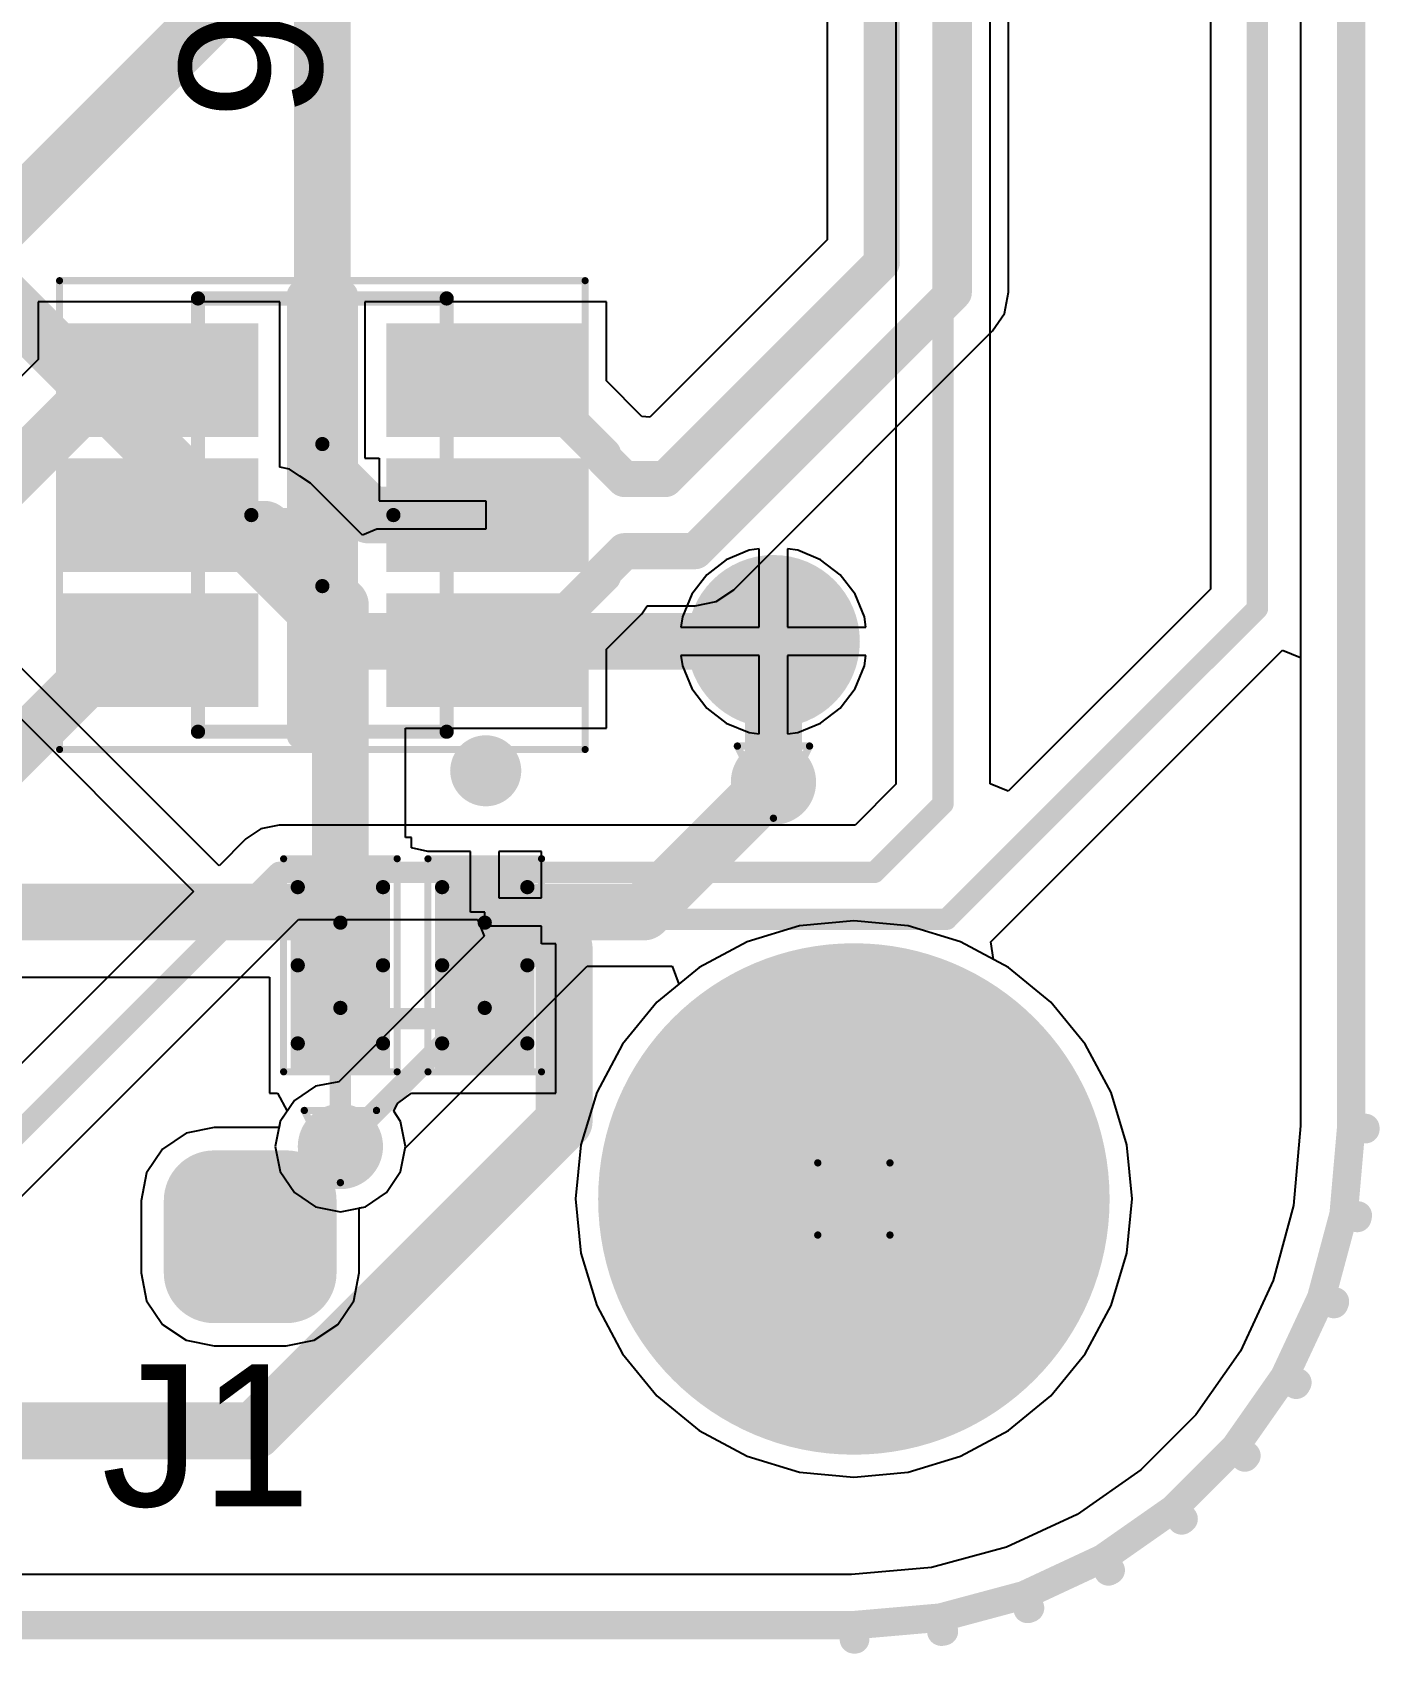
# Model space of a CAD drawing. Header units: millimetres. Extents: x 9.6 to 105, y 7.6 to 66.9.
# Drawn here: x 95.5 to 104.98, y 8.24 to 19.65 of the extents above; entities that cross this region are included whole.
import ezdxf

# ---------------------------------------------------------------- set-up
doc = ezdxf.new("R2010")
doc.units = ezdxf.units.MM
for name, color, linetype in [('BottomLayer', 5, 'Continuous'), ('BottomPaste', 16, 'Continuous'), ('BottomSolder', 6, 'Continuous'), ('DrillDrawing', 1, 'Continuous'), ('KeepOutLayer', 6, 'Continuous'), ('Mechanical13', 56, 'Continuous'), ('Mechanical15', 56, 'Continuous'), ('Mechanical4', 56, 'Continuous'), ('Mechanical5', 56, 'Continuous'), ('MultiLayer', 9, 'Continuous'), ('PadHoleLayer', 156, 'Continuous'), ('TopLayer', 1, 'Continuous'), ('TopOverlay', 2, 'Continuous'), ('TopPaste', 8, 'Continuous'), ('TopSolder', 216, 'Continuous'), ('ViaHoleLayer', 16, 'Continuous')]:
    doc.layers.add(name, color=color, linetype=linetype)
doc.styles.add('Arial', font='arial.ttf', dxfattribs={"height": 0.2})

msp = doc.modelspace()

# ---------------------------------------------------------------- hatches: boundary and pattern name
at = {"layer": 'BottomLayer'}
h = msp.add_hatch(color=5, dxfattribs=at)
edge = h.paths.add_edge_path()
edge.add_arc((100.711, 15.367), 0.508, 0, 360)
h = msp.add_hatch(color=5, dxfattribs=at)
edge = h.paths.add_edge_path()
edge.add_arc((100.711, 14.376), 0.2, 0, 360)
h = msp.add_hatch(color=5, dxfattribs=at)
edge = h.paths.add_edge_path()
edge.add_arc((101.277, 11.442), 1.7, 0, 360)
h = msp.add_hatch(color=5, dxfattribs=at)
edge = h.paths.add_edge_path()
edge.add_arc((97.663, 11.811), 0.2, 0, 360)
h = msp.add_hatch(color=5, dxfattribs=at)
edge = h.paths.add_edge_path()
edge.add_arc((96.774, 10.922), 0.254, 180, 270)
edge.add_line((96.774, 10.668), (97.282, 10.668))
edge.add_arc((97.282, 10.922), 0.254, 270, 360)
edge.add_line((97.536, 10.922), (97.536, 11.43))
edge.add_arc((97.282, 11.43), 0.254, 0, 90)
edge.add_line((97.282, 11.684), (96.774, 11.684))
edge.add_arc((96.774, 11.43), 0.254, 90, 180)
edge.add_line((96.52, 11.43), (96.52, 10.922))
at = {"layer": 'BottomPaste'}
h = msp.add_hatch(color=16, dxfattribs=at)
edge = h.paths.add_edge_path()
edge.add_arc((100.711, 15.367), 0.458, 0, 360)
h = msp.add_hatch(color=16, dxfattribs=at)
edge = h.paths.add_edge_path()
edge.add_arc((96.774, 10.922), 0.204, 180, 270)
edge.add_line((96.774, 10.718), (97.282, 10.718))
edge.add_arc((97.282, 10.922), 0.204, 270, 360)
edge.add_line((97.486, 10.922), (97.486, 11.43))
edge.add_arc((97.282, 11.43), 0.204, 0, 90)
edge.add_line((97.282, 11.634), (96.774, 11.634))
edge.add_arc((96.774, 11.43), 0.204, 90, 180)
edge.add_line((96.57, 11.43), (96.57, 10.922))
at = {"layer": 'BottomSolder'}
h = msp.add_hatch(color=6, dxfattribs=at)
edge = h.paths.add_edge_path()
edge.add_arc((100.711, 15.367), 0.608, 0, 360)
h = msp.add_hatch(color=6, dxfattribs=at)
edge = h.paths.add_edge_path()
edge.add_arc((100.711, 14.376), 0.3, 0, 360)
h = msp.add_hatch(color=6, dxfattribs=at)
edge = h.paths.add_edge_path()
edge.add_arc((101.277, 11.442), 1.8, 0, 360)
h = msp.add_hatch(color=6, dxfattribs=at)
edge = h.paths.add_edge_path()
edge.add_arc((97.663, 11.811), 0.3, 0, 360)
h = msp.add_hatch(color=6, dxfattribs=at)
edge = h.paths.add_edge_path()
edge.add_arc((96.774, 10.922), 0.354, 180, 270)
edge.add_line((96.774, 10.568), (97.282, 10.568))
edge.add_arc((97.282, 10.922), 0.354, 270, 360)
edge.add_line((97.636, 10.922), (97.636, 11.43))
edge.add_arc((97.282, 11.43), 0.354, 0, 90)
edge.add_line((97.282, 11.784), (96.774, 11.784))
edge.add_arc((96.774, 11.43), 0.354, 90, 180)
edge.add_line((96.42, 11.43), (96.42, 10.922))
at = {"layer": 'MultiLayer'}
h = msp.add_hatch(color=9, dxfattribs=at)
edge = h.paths.add_edge_path()
edge.add_arc((101.277, 11.442), 1.7, 0, 360)
at = {"layer": 'PadHoleLayer'}
h = msp.add_hatch(color=156, dxfattribs=at)
edge = h.paths.add_edge_path()
edge.add_arc((101.277, 11.442), 1.7, 0, 360)
at = {"layer": 'TopLayer'}
for points in [[(96.986, 17.506), (96.986, 16.906), (95.786, 16.906), (95.786, 17.506)], [(99.286, 17.506), (99.286, 16.906), (98.086, 16.906), (98.086, 17.506)], [(96.986, 16.556), (96.986, 15.956), (95.786, 15.956), (95.786, 16.556)], [(99.286, 16.556), (99.286, 15.956), (98.086, 15.956), (98.086, 16.556)], [(96.986, 15.606), (96.986, 15.006), (95.786, 15.006), (95.786, 15.606)], [(99.286, 15.606), (99.286, 15.006), (98.086, 15.006), (98.086, 15.606)], [(97.413, 13.737), (97.913, 13.737), (97.913, 13.187), (97.413, 13.187)], [(98.429, 13.737), (98.929, 13.737), (98.929, 13.187), (98.429, 13.187)], [(97.413, 12.987), (97.913, 12.987), (97.913, 12.437), (97.413, 12.437)], [(98.429, 12.987), (98.929, 12.987), (98.929, 12.437), (98.429, 12.437)]]:
    msp.add_hatch(color=1, dxfattribs=at).paths.add_polyline_path(points)
h = msp.add_hatch(color=1, dxfattribs=at)
edge = h.paths.add_edge_path()
edge.add_arc((100.711, 14.376), 0.2, 0, 360)
h = msp.add_hatch(color=1, dxfattribs=at)
edge = h.paths.add_edge_path()
edge.add_arc((101.277, 11.442), 1.7, 0, 360)
h = msp.add_hatch(color=1, dxfattribs=at)
edge = h.paths.add_edge_path()
edge.add_arc((97.663, 11.811), 0.2, 0, 360)
at = {"layer": 'TopPaste'}
for points in [[(96.936, 17.456), (96.936, 16.956), (95.836, 16.956), (95.836, 17.456)], [(99.236, 17.456), (99.236, 16.956), (98.136, 16.956), (98.136, 17.456)], [(96.936, 16.506), (96.936, 16.006), (95.836, 16.006), (95.836, 16.506)], [(99.236, 16.506), (99.236, 16.006), (98.136, 16.006), (98.136, 16.506)], [(96.936, 15.556), (96.936, 15.056), (95.836, 15.056), (95.836, 15.556)], [(99.236, 15.556), (99.236, 15.056), (98.136, 15.056), (98.136, 15.556)], [(97.463, 13.687), (97.863, 13.687), (97.863, 13.237), (97.463, 13.237)], [(98.479, 13.687), (98.879, 13.687), (98.879, 13.237), (98.479, 13.237)], [(97.463, 12.937), (97.863, 12.937), (97.863, 12.487), (97.463, 12.487)], [(98.479, 12.937), (98.879, 12.937), (98.879, 12.487), (98.479, 12.487)]]:
    msp.add_hatch(color=8, dxfattribs=at).paths.add_polyline_path(points)
at = {"layer": 'TopSolder'}
for points in [[(97.086, 17.606), (97.086, 16.806), (95.686, 16.806), (95.686, 17.606)], [(99.386, 17.606), (99.386, 16.806), (97.986, 16.806), (97.986, 17.606)], [(97.086, 16.656), (97.086, 15.856), (95.686, 15.856), (95.686, 16.656)], [(99.386, 16.656), (99.386, 15.856), (97.986, 15.856), (97.986, 16.656)], [(97.086, 15.706), (97.086, 14.906), (95.686, 14.906), (95.686, 15.706)], [(99.386, 15.706), (99.386, 14.906), (97.986, 14.906), (97.986, 15.706)], [(97.313, 13.837), (98.013, 13.837), (98.013, 13.087), (97.313, 13.087)], [(98.329, 13.837), (99.029, 13.837), (99.029, 13.087), (98.329, 13.087)], [(97.313, 13.087), (98.013, 13.087), (98.013, 12.337), (97.313, 12.337)], [(98.329, 13.087), (99.029, 13.087), (99.029, 12.337), (98.329, 12.337)]]:
    msp.add_hatch(color=216, dxfattribs=at).paths.add_polyline_path(points)
h = msp.add_hatch(color=216, dxfattribs=at)
edge = h.paths.add_edge_path()
edge.add_arc((100.711, 14.376), 0.3, 0, 360)
h = msp.add_hatch(color=216, dxfattribs=at)
edge = h.paths.add_edge_path()
edge.add_arc((101.277, 11.442), 1.8, 0, 360)
h = msp.add_hatch(color=216, dxfattribs=at)
edge = h.paths.add_edge_path()
edge.add_arc((97.663, 11.811), 0.3, 0, 360)
at = {"layer": 'ViaHoleLayer'}
h = msp.add_hatch(color=16, dxfattribs=at)
edge = h.paths.add_edge_path()
edge.add_arc((100.711, 14.376), 0.1, 0, 360)
h = msp.add_hatch(color=16, dxfattribs=at)
edge = h.paths.add_edge_path()
edge.add_arc((97.663, 11.811), 0.1, 0, 360)

# ---------------------------------------------------------------- linework, layer by layer
at = {"layer": 'BottomLayer'}
for p, q in [((103.786, 33.922), (103.786, 15.735)), ((102.236, 14.365), (102.236, 22.708)), ((101.573, 22.269), (101.573, 14.361)), ((100.539, 16.008), (100.379, 15.942)), ((100.611, 16.018), (100.539, 16.008)), ((100.611, 15.467), (100.611, 16.018)), ((100.883, 16.008), (100.811, 16.018)), ((100.811, 16.018), (100.811, 15.467)), ((101.043, 15.942), (100.883, 16.008)), ((100.379, 15.942), (100.242, 15.836)), ((101.18, 15.836), (101.043, 15.942)), ((100.242, 15.836), (100.136, 15.699)), ((101.286, 15.699), (101.18, 15.836)), ((100.136, 15.699), (100.07, 15.539)), ((101.352, 15.539), (101.286, 15.699)), ((103.786, 15.735), (102.363, 14.313)), ((100.07, 15.539), (100.06, 15.467)), ((101.362, 15.467), (101.352, 15.539)), ((96.809, 13.788), (95.176, 15.42)), ((100.06, 15.467), (100.611, 15.467)), ((100.811, 15.467), (101.362, 15.467)), ((102.241, 13.253), (104.293, 15.306)), ((104.293, 15.306), (104.42, 15.253)), ((94.996, 15.24), (96.629, 13.607)), ((100.611, 15.267), (100.06, 15.267)), ((100.06, 15.267), (100.07, 15.195)), ((100.07, 15.195), (100.136, 15.035)), ((100.611, 14.716), (100.611, 15.267)), ((101.362, 15.267), (100.811, 15.267)), ((100.811, 15.267), (100.811, 14.716)), ((101.286, 15.035), (101.352, 15.195)), ((101.352, 15.195), (101.362, 15.267)), ((104.42, 15.253), (104.42, 11.958)), ((100.136, 15.035), (100.242, 14.898)), ((101.18, 14.898), (101.286, 15.035)), ((100.242, 14.898), (100.379, 14.792)), ((101.043, 14.792), (101.18, 14.898)), ((100.379, 14.792), (100.539, 14.726)), ((100.539, 14.726), (100.611, 14.716)), ((100.811, 14.716), (100.883, 14.726)), ((100.883, 14.726), (101.043, 14.792)), ((101.573, 14.361), (101.285, 14.073)), ((102.363, 14.313), (102.236, 14.365)), ((97.104, 14.048), (96.997, 13.976)), ((97.231, 14.073), (97.104, 14.048)), ((101.285, 14.073), (97.231, 14.073)), ((96.997, 13.976), (96.809, 13.788)), ((96.629, 13.607), (94.656, 11.634)), ((95.027, 11.069), (97.368, 13.41)), ((97.368, 13.41), (98.627, 13.41)), ((98.627, 13.41), (98.676, 13.293)), ((98.676, 13.293), (97.651, 12.267)), ((102.26, 13.128), (102.241, 13.253)), ((102.366, 13.071), (102.26, 13.128)), ((98.119, 11.799), (99.4, 13.08)), ((99.4, 13.08), (99.999, 13.08)), ((99.999, 13.08), (100.044, 12.953)), ((102.663, 12.828), (102.366, 13.071)), ((100.044, 12.953), (99.891, 12.828)), ((99.891, 12.828), (99.648, 12.531)), ((102.906, 12.531), (102.663, 12.828)), ((99.648, 12.531), (99.467, 12.192)), ((103.087, 12.192), (102.906, 12.531)), ((97.487, 12.235), (97.339, 12.135)), ((97.651, 12.267), (97.487, 12.235)), ((97.339, 12.135), (97.239, 11.987)), ((99.467, 12.192), (99.355, 11.824)), ((103.199, 11.824), (103.087, 12.192)), ((97.239, 11.987), (97.231, 11.944)), ((96.577, 11.905), (96.411, 11.793)), ((96.774, 11.944), (96.577, 11.905)), ((97.231, 11.944), (96.774, 11.944)), ((104.42, 11.958), (104.371, 11.396)), ((96.411, 11.793), (96.299, 11.627)), ((98.087, 11.635), (98.119, 11.799)), ((99.355, 11.824), (99.318, 11.442)), ((103.236, 11.442), (103.199, 11.824)), ((96.299, 11.627), (96.26, 11.43)), ((97.987, 11.487), (98.087, 11.635)), ((96.26, 11.43), (96.26, 10.922)), ((97.839, 11.387), (97.987, 11.487)), ((99.318, 11.442), (99.355, 11.06)), ((103.199, 11.06), (103.236, 11.442)), ((97.796, 11.379), (97.839, 11.387)), ((97.796, 10.922), (97.796, 11.379)), ((104.371, 11.396), (104.229, 10.867)), ((99.355, 11.06), (99.467, 10.692)), ((103.087, 10.692), (103.199, 11.06)), ((96.26, 10.922), (96.299, 10.725)), ((97.757, 10.725), (97.796, 10.922)), ((104.229, 10.867), (103.998, 10.371)), ((96.299, 10.725), (96.411, 10.559)), ((97.645, 10.559), (97.757, 10.725)), ((99.467, 10.692), (99.648, 10.353)), ((102.906, 10.353), (103.087, 10.692)), ((96.411, 10.559), (96.577, 10.447)), ((97.479, 10.447), (97.645, 10.559)), ((96.577, 10.447), (96.774, 10.408)), ((96.774, 10.408), (97.282, 10.408)), ((97.282, 10.408), (97.479, 10.447)), ((99.648, 10.353), (99.891, 10.056)), ((102.663, 10.056), (102.906, 10.353)), ((103.998, 10.371), (103.684, 9.922)), ((99.891, 10.056), (100.188, 9.813)), ((102.366, 9.813), (102.663, 10.056)), ((103.684, 9.922), (103.297, 9.535)), ((100.188, 9.813), (100.527, 9.632)), ((102.027, 9.632), (102.366, 9.813)), ((100.527, 9.632), (100.895, 9.52)), ((101.659, 9.52), (102.027, 9.632)), ((100.895, 9.52), (101.277, 9.483)), ((101.277, 9.483), (101.659, 9.52)), ((103.297, 9.535), (102.848, 9.221)), ((102.848, 9.221), (102.352, 8.99)), ((102.352, 8.99), (101.823, 8.848)), ((101.261, 8.799), (13.293, 8.799)), ((101.823, 8.848), (101.261, 8.799))]:
    msp.add_line(p, q, dxfattribs=at)
for points, const_width in [([(104.117, 15.598), (104.117, 40.917)], 0.15), ([(101.905, 14.224), (101.905, 22.708)], 0.15), ([(95.079, 18.101), (97.231, 20.253)], 0.4), ([(94.971, 18.101), (97.705, 15.367)], 0.4), ([(101.93, 13.411), (104.117, 15.598)], 0.15), ([(97.705, 15.367), (100.711, 15.367)], 0.4), ([(100.711, 14.376), (100.711, 15.367)], 0.4), ([(101.422, 13.741), (101.905, 14.224)], 0.15), ([(94.793, 11.303), (97.231, 13.741)], 0.15), ([(97.231, 13.741), (101.422, 13.741)], 0.15), ([(97.663, 11.811), (99.263, 13.411)], 0.15), ([(99.263, 13.411), (101.93, 13.411)], 0.15), ([(97.028, 11.176), (97.663, 11.811)], 0.15)]:
    msp.add_lwpolyline(points, dxfattribs=dict(at, const_width=const_width))
for points, const_width in [([(104.08, 15.598, 1), (104.155, 15.598, 1)], 0.075), ([(104.08, 15.598, 1), (104.155, 15.598, 1)], 0.075), ([(97.605, 15.367, 1), (97.805, 15.367, 1)], 0.2), ([(97.605, 15.367, 1), (97.805, 15.367, 1)], 0.2), ([(100.611, 15.367, 1), (100.811, 15.367, 1)], 0.2), ([(100.611, 15.367, 1), (100.811, 15.367, 1)], 0.2), ([(100.611, 14.376, 1), (100.811, 14.376, 1)], 0.2), ([(101.867, 14.224, 1), (101.942, 14.224, 1)], 0.075), ([(101.867, 14.224, 1), (101.942, 14.224, 1)], 0.075), ([(97.194, 13.741, 1), (97.269, 13.741, 1)], 0.075), ([(97.194, 13.741, 1), (97.269, 13.741, 1)], 0.075), ([(101.385, 13.741, 1), (101.46, 13.741, 1)], 0.075), ([(101.385, 13.741, 1), (101.46, 13.741, 1)], 0.075), ([(99.226, 13.411, 1), (99.301, 13.411, 1)], 0.075), ([(99.226, 13.411, 1), (99.301, 13.411, 1)], 0.075), ([(101.893, 13.411, 1), (101.968, 13.411, 1)], 0.075), ([(101.893, 13.411, 1), (101.968, 13.411, 1)], 0.075), ([(97.625, 11.811, 1), (97.701, 11.811, 1)], 0.075), ([(97.625, 11.811, 1), (97.701, 11.811, 1)], 0.075), ([(96.99, 11.176, 1), (97.066, 11.176, 1)], 0.075)]:
    msp.add_lwpolyline(points, format="xyb", close=True, dxfattribs=dict(at, const_width=const_width))
at = {"layer": 'DrillDrawing', "const_width": 0.0508}
for points in [[(100.457, 14.63), (100.965, 14.63)], [(100.457, 14.63), (100.711, 14.122)], [(100.711, 14.122), (100.965, 14.63)], [(97.409, 12.065), (97.917, 12.065)], [(97.409, 12.065), (97.663, 11.557)], [(97.663, 11.557), (97.917, 12.065)], [(101.023, 11.696), (101.531, 11.696)], [(101.023, 11.188), (101.023, 11.696)], [(101.531, 11.188), (101.531, 11.696)], [(101.023, 11.188), (101.531, 11.188)]]:
    msp.add_lwpolyline(points, dxfattribs=at)
at = {"layer": 'DrillDrawing', "const_width": 0.0254}
for points in [[(100.444, 14.63, 1), (100.47, 14.63, 1)], [(100.444, 14.63, 1), (100.47, 14.63, 1)], [(100.952, 14.63, 1), (100.978, 14.63, 1)], [(100.952, 14.63, 1), (100.978, 14.63, 1)], [(100.698, 14.122, 1), (100.724, 14.122, 1)], [(100.698, 14.122, 1), (100.724, 14.122, 1)], [(97.396, 12.065, 1), (97.422, 12.065, 1)], [(97.396, 12.065, 1), (97.422, 12.065, 1)], [(97.904, 12.065, 1), (97.93, 12.065, 1)], [(97.904, 12.065, 1), (97.93, 12.065, 1)], [(101.01, 11.696, 1), (101.036, 11.696, 1)], [(101.01, 11.696, 1), (101.036, 11.696, 1)], [(101.518, 11.696, 1), (101.544, 11.696, 1)], [(101.518, 11.696, 1), (101.544, 11.696, 1)], [(97.65, 11.557, 1), (97.676, 11.557, 1)], [(97.65, 11.557, 1), (97.676, 11.557, 1)], [(101.01, 11.188, 1), (101.036, 11.188, 1)], [(101.01, 11.188, 1), (101.036, 11.188, 1)], [(101.518, 11.188, 1), (101.544, 11.188, 1)], [(101.518, 11.188, 1), (101.544, 11.188, 1)]]:
    msp.add_lwpolyline(points, format="xyb", close=True, dxfattribs=at)
at = {"layer": 'KeepOutLayer', "const_width": 0.2}
for points in [[(104.777, 11.942), (104.777, 63.742)], [(104.724, 11.334), (104.777, 11.942)], [(104.566, 10.745), (104.724, 11.334)], [(104.308, 10.192), (104.566, 10.745)], [(103.958, 9.692), (104.308, 10.192)], [(103.527, 9.261), (103.958, 9.692)], [(103.027, 8.911), (103.527, 9.261)], [(102.474, 8.653), (103.027, 8.911)], [(101.885, 8.495), (102.474, 8.653)], [(101.277, 8.442), (101.885, 8.495)], [(13.277, 8.442), (101.277, 8.442)]]:
    msp.add_lwpolyline(points, dxfattribs=at)
at = {"layer": 'KeepOutLayer', "const_width": 0.1}
for points in [[(104.727, 11.942, 1), (104.827, 11.942, 1)], [(104.727, 11.942, 1), (104.827, 11.942, 1)], [(104.674, 11.334, 1), (104.774, 11.334, 1)], [(104.674, 11.334, 1), (104.774, 11.334, 1)], [(104.516, 10.745, 1), (104.616, 10.745, 1)], [(104.516, 10.745, 1), (104.616, 10.745, 1)], [(104.258, 10.192, 1), (104.358, 10.192, 1)], [(104.258, 10.192, 1), (104.358, 10.192, 1)], [(103.908, 9.692, 1), (104.008, 9.692, 1)], [(103.908, 9.692, 1), (104.008, 9.692, 1)], [(103.477, 9.261, 1), (103.577, 9.261, 1)], [(103.477, 9.261, 1), (103.577, 9.261, 1)], [(102.977, 8.911, 1), (103.077, 8.911, 1)], [(102.977, 8.911, 1), (103.077, 8.911, 1)], [(102.424, 8.653, 1), (102.524, 8.653, 1)], [(102.424, 8.653, 1), (102.524, 8.653, 1)], [(101.835, 8.495, 1), (101.935, 8.495, 1)], [(101.835, 8.495, 1), (101.935, 8.495, 1)], [(101.227, 8.442, 1), (101.327, 8.442, 1)], [(101.227, 8.442, 1), (101.327, 8.442, 1)]]:
    msp.add_lwpolyline(points, format="xyb", close=True, dxfattribs=at)
at = {"layer": 'Mechanical13', "const_width": 0.1}
for points in [[(96.661, 14.731), (96.661, 17.781)], [(96.661, 17.781), (98.411, 17.781)], [(98.411, 14.731), (98.411, 17.781)], [(96.661, 14.731), (98.411, 14.731)], [(97.363, 13.637), (97.963, 13.637)], [(97.363, 12.537), (97.363, 13.637)], [(97.963, 12.537), (97.963, 13.637)], [(98.379, 13.637), (98.979, 13.637)], [(98.379, 12.537), (98.379, 13.637)], [(98.979, 12.537), (98.979, 13.637)], [(97.363, 12.537), (97.963, 12.537)], [(98.379, 12.537), (98.979, 12.537)]]:
    msp.add_lwpolyline(points, dxfattribs=at)
at = {"layer": 'Mechanical13', "const_width": 0.05}
for points in [[(96.636, 17.781, 1), (96.686, 17.781, 1)], [(96.636, 17.781, 1), (96.686, 17.781, 1)], [(98.386, 17.781, 1), (98.436, 17.781, 1)], [(98.386, 17.781, 1), (98.436, 17.781, 1)], [(96.636, 14.731, 1), (96.686, 14.731, 1)], [(96.636, 14.731, 1), (96.686, 14.731, 1)], [(98.386, 14.731, 1), (98.436, 14.731, 1)], [(98.386, 14.731, 1), (98.436, 14.731, 1)], [(97.338, 13.637, 1), (97.388, 13.637, 1)], [(97.338, 13.637, 1), (97.388, 13.637, 1)], [(97.938, 13.637, 1), (97.988, 13.637, 1)], [(97.938, 13.637, 1), (97.988, 13.637, 1)], [(98.354, 13.637, 1), (98.404, 13.637, 1)], [(98.354, 13.637, 1), (98.404, 13.637, 1)], [(98.954, 13.637, 1), (99.004, 13.637, 1)], [(98.954, 13.637, 1), (99.004, 13.637, 1)], [(97.338, 12.537, 1), (97.388, 12.537, 1)], [(97.338, 12.537, 1), (97.388, 12.537, 1)], [(97.938, 12.537, 1), (97.988, 12.537, 1)], [(97.938, 12.537, 1), (97.988, 12.537, 1)], [(98.354, 12.537, 1), (98.404, 12.537, 1)], [(98.354, 12.537, 1), (98.404, 12.537, 1)], [(98.954, 12.537, 1), (99.004, 12.537, 1)], [(98.954, 12.537, 1), (99.004, 12.537, 1)]]:
    msp.add_lwpolyline(points, format="xyb", close=True, dxfattribs=at)
at = {"layer": 'Mechanical15'}
for points, const_width in [([(95.686, 14.606), (95.686, 17.906)], 0.05), ([(95.686, 17.906), (99.386, 17.906)], 0.05), ([(99.386, 14.606), (99.386, 17.906)], 0.05), ([(97.536, 15.756), (97.536, 16.756)], 0.1), ([(97.036, 16.256), (98.036, 16.256)], 0.1), ([(95.686, 14.606), (99.386, 14.606)], 0.05), ([(97.263, 13.837), (98.063, 13.837)], 0.05), ([(97.263, 12.337), (97.263, 13.837)], 0.05), ([(98.063, 12.337), (98.063, 13.837)], 0.05), ([(98.279, 13.837), (99.079, 13.837)], 0.05), ([(98.279, 12.337), (98.279, 13.837)], 0.05), ([(99.079, 12.337), (99.079, 13.837)], 0.05), ([(97.663, 12.787), (97.663, 13.387)], 0.1), ([(98.679, 12.787), (98.679, 13.387)], 0.1), ([(97.363, 13.087), (97.963, 13.087)], 0.1), ([(98.379, 13.087), (98.979, 13.087)], 0.1), ([(97.263, 12.337), (98.063, 12.337)], 0.05), ([(98.279, 12.337), (99.079, 12.337)], 0.05)]:
    msp.add_lwpolyline(points, dxfattribs=dict(at, const_width=const_width))
for points, const_width in [([(95.674, 17.906, 1), (95.699, 17.906, 1)], 0.025), ([(95.674, 17.906, 1), (95.699, 17.906, 1)], 0.025), ([(99.373, 17.906, 1), (99.398, 17.906, 1)], 0.025), ([(99.373, 17.906, 1), (99.398, 17.906, 1)], 0.025), ([(97.511, 16.756, 1), (97.561, 16.756, 1)], 0.05), ([(97.011, 16.256, 1), (97.061, 16.256, 1)], 0.05), ([(98.011, 16.256, 1), (98.061, 16.256, 1)], 0.05), ([(97.511, 15.756, 1), (97.561, 15.756, 1)], 0.05), ([(95.674, 14.606, 1), (95.699, 14.606, 1)], 0.025), ([(95.674, 14.606, 1), (95.699, 14.606, 1)], 0.025), ([(99.373, 14.606, 1), (99.398, 14.606, 1)], 0.025), ([(99.373, 14.606, 1), (99.398, 14.606, 1)], 0.025), ([(97.251, 13.837, 1), (97.276, 13.837, 1)], 0.025), ([(97.251, 13.837, 1), (97.276, 13.837, 1)], 0.025), ([(98.05, 13.837, 1), (98.075, 13.837, 1)], 0.025), ([(98.05, 13.837, 1), (98.075, 13.837, 1)], 0.025), ([(98.267, 13.837, 1), (98.292, 13.837, 1)], 0.025), ([(98.267, 13.837, 1), (98.292, 13.837, 1)], 0.025), ([(99.066, 13.837, 1), (99.091, 13.837, 1)], 0.025), ([(99.066, 13.837, 1), (99.091, 13.837, 1)], 0.025), ([(97.638, 13.387, 1), (97.688, 13.387, 1)], 0.05), ([(98.654, 13.387, 1), (98.704, 13.387, 1)], 0.05), ([(97.338, 13.087, 1), (97.388, 13.087, 1)], 0.05), ([(97.938, 13.087, 1), (97.988, 13.087, 1)], 0.05), ([(98.354, 13.087, 1), (98.404, 13.087, 1)], 0.05), ([(98.954, 13.087, 1), (99.004, 13.087, 1)], 0.05), ([(97.638, 12.787, 1), (97.688, 12.787, 1)], 0.05), ([(98.654, 12.787, 1), (98.704, 12.787, 1)], 0.05), ([(97.251, 12.337, 1), (97.276, 12.337, 1)], 0.025), ([(97.251, 12.337, 1), (97.276, 12.337, 1)], 0.025), ([(98.05, 12.337, 1), (98.075, 12.337, 1)], 0.025), ([(98.05, 12.337, 1), (98.075, 12.337, 1)], 0.025), ([(98.267, 12.337, 1), (98.292, 12.337, 1)], 0.025), ([(98.267, 12.337, 1), (98.292, 12.337, 1)], 0.025), ([(99.066, 12.337, 1), (99.091, 12.337, 1)], 0.025), ([(99.066, 12.337, 1), (99.091, 12.337, 1)], 0.025)]:
    msp.add_lwpolyline(points, format="xyb", close=True, dxfattribs=dict(at, const_width=const_width))
at = {"layer": 'Mechanical4', "const_width": 0.2}
for points in [[(104.877, 11.942, -0.021819), (104.877, 11.933)], [(104.877, 11.942, -0.022543), (104.877, 11.933)], [(104.823, 11.326, -0.044903), (104.82, 11.308)], [(104.824, 11.326, -0.044373), (104.82, 11.308)], [(104.663, 10.719, -0.044544), (104.656, 10.702)], [(104.663, 10.72, -0.044918), (104.657, 10.703)], [(104.399, 10.15, -0.044531), (104.39, 10.135)], [(104.399, 10.15, -0.044818), (104.39, 10.134)], [(104.04, 9.635, -0.044822), (104.029, 9.622)], [(104.04, 9.635, -0.043662), (104.029, 9.622)], [(103.598, 9.19, -0.043662), (103.584, 9.179)], [(103.598, 9.19, -0.044822), (103.584, 9.179)], [(103.085, 8.829, -0.044817), (103.069, 8.82)], [(103.084, 8.829, -0.044532), (103.069, 8.82)], [(102.517, 8.563, -0.044536), (102.5, 8.556)], [(102.516, 8.562, -0.044519), (102.5, 8.556)], [(101.911, 8.399, -0.044381), (101.893, 8.396)], [(101.911, 8.399, -0.044518), (101.894, 8.396)], [(101.286, 8.342, -0.022541), (101.277, 8.342)], [(101.286, 8.342, -0.021819), (101.277, 8.342)]]:
    msp.add_lwpolyline(points, format="xyb", dxfattribs=at)
at = {"layer": 'Mechanical4', "const_width": 0.1}
for points in [[(104.827, 11.942, 1), (104.927, 11.942, 1)], [(104.827, 11.942, 1), (104.927, 11.942, 1)], [(104.827, 11.933, 1), (104.927, 11.933, 1)], [(104.827, 11.933, 1), (104.927, 11.933, 1)], [(104.773, 11.326, 1), (104.873, 11.326, 1)], [(104.774, 11.326, 1), (104.874, 11.326, 1)], [(104.77, 11.308, 1), (104.87, 11.308, 1)], [(104.77, 11.308, 1), (104.87, 11.308, 1)], [(104.606, 10.702, 1), (104.706, 10.702, 1)], [(104.607, 10.703, 1), (104.707, 10.703, 1)], [(104.613, 10.72, 1), (104.713, 10.72, 1)], [(104.613, 10.719, 1), (104.713, 10.719, 1)], [(104.34, 10.135, 1), (104.44, 10.135, 1)], [(104.34, 10.134, 1), (104.44, 10.134, 1)], [(104.349, 10.15, 1), (104.449, 10.15, 1)], [(104.349, 10.15, 1), (104.449, 10.15, 1)], [(103.979, 9.622, 1), (104.079, 9.622, 1)], [(103.979, 9.622, 1), (104.079, 9.622, 1)], [(103.99, 9.635, 1), (104.09, 9.635, 1)], [(103.99, 9.635, 1), (104.09, 9.635, 1)], [(103.534, 9.179, 1), (103.634, 9.179, 1)], [(103.534, 9.179, 1), (103.634, 9.179, 1)], [(103.548, 9.19, 1), (103.648, 9.19, 1)], [(103.548, 9.19, 1), (103.648, 9.19, 1)], [(103.019, 8.82, 1), (103.119, 8.82, 1)], [(103.019, 8.82, 1), (103.119, 8.82, 1)], [(103.034, 8.829, 1), (103.134, 8.829, 1)], [(103.035, 8.829, 1), (103.135, 8.829, 1)], [(102.45, 8.556, 1), (102.55, 8.556, 1)], [(102.45, 8.556, 1), (102.55, 8.556, 1)], [(102.466, 8.562, 1), (102.566, 8.562, 1)], [(102.467, 8.563, 1), (102.567, 8.563, 1)], [(101.843, 8.396, 1), (101.943, 8.396, 1)], [(101.844, 8.396, 1), (101.944, 8.396, 1)], [(101.861, 8.399, 1), (101.961, 8.399, 1)], [(101.861, 8.399, 1), (101.961, 8.399, 1)], [(101.227, 8.342, 1), (101.327, 8.342, 1)], [(101.227, 8.342, 1), (101.327, 8.342, 1)], [(101.236, 8.342, 1), (101.336, 8.342, 1)], [(101.236, 8.342, 1), (101.336, 8.342, 1)]]:
    msp.add_lwpolyline(points, format="xyb", close=True, dxfattribs=at)
at = {"layer": 'TopLayer'}
for p, q in [((104.42, 63.592), (104.42, 11.958)), ((102.365, 17.824), (102.365, 21.927)), ((101.089, 21.558), (101.089, 18.193)), ((101.089, 18.193), (99.841, 16.945)), ((102.336, 17.676), (102.365, 17.824)), ((97.236, 17.756), (95.536, 17.756)), ((95.536, 17.756), (95.536, 17.352)), ((97.236, 16.593), (97.236, 17.756)), ((99.536, 17.756), (97.836, 17.756)), ((97.836, 17.756), (97.836, 16.656)), ((99.536, 17.2), (99.536, 17.756)), ((102.253, 17.552), (102.336, 17.676)), ((100.431, 15.73), (102.253, 17.552)), ((102.253, 17.552), (102.253, 17.552)), ((95.536, 17.352), (94.887, 16.703)), ((99.785, 16.951), (99.536, 17.2)), ((99.841, 16.945), (99.785, 16.951)), ((97.304, 16.58), (97.236, 16.593)), ((97.378, 16.53), (97.304, 16.58)), ((97.304, 16.58), (97.304, 16.58)), ((97.304, 16.58), (97.304, 16.58)), ((97.836, 16.656), (97.936, 16.656)), ((97.936, 16.656), (97.936, 16.356)), ((97.452, 16.48), (97.378, 16.53)), ((97.819, 16.114), (97.452, 16.48)), ((97.452, 16.48), (97.452, 16.48)), ((97.452, 16.48), (97.452, 16.48)), ((97.936, 16.356), (98.686, 16.356)), ((98.686, 16.356), (98.686, 16.156)), ((97.92, 16.156), (97.819, 16.114)), ((98.686, 16.156), (97.92, 16.156)), ((100.159, 15.618), (100.307, 15.647)), ((100.307, 15.647), (100.431, 15.73)), ((99.536, 15.312), (99.785, 15.561)), ((99.785, 15.561), (99.823, 15.618)), ((99.823, 15.618), (100.159, 15.618)), ((100.159, 15.618), (100.159, 15.618)), ((99.536, 14.756), (99.536, 15.312)), ((98.122, 13.987), (98.122, 14.756)), ((98.122, 14.756), (99.536, 14.756)), ((98.163, 13.987), (98.122, 13.987)), ((98.163, 13.914), (98.163, 13.987)), ((98.279, 13.887), (98.163, 13.914)), ((98.579, 13.887), (98.279, 13.887)), ((98.279, 13.887), (98.279, 13.887)), ((98.579, 13.462), (98.579, 13.887)), ((99.079, 13.887), (98.779, 13.887)), ((98.779, 13.887), (98.779, 13.562)), ((99.079, 13.562), (99.079, 13.887)), ((98.779, 13.562), (99.079, 13.562)), ((98.679, 13.462), (98.579, 13.462)), ((98.679, 13.362), (98.679, 13.462)), ((99.079, 13.362), (98.679, 13.362)), ((99.079, 13.237), (99.079, 13.362)), ((100.895, 13.364), (100.527, 13.252)), ((101.277, 13.401), (100.895, 13.364)), ((101.659, 13.364), (101.277, 13.401)), ((102.027, 13.252), (101.659, 13.364)), ((100.527, 13.252), (100.188, 13.071)), ((102.366, 13.071), (102.027, 13.252)), ((99.179, 13.237), (99.079, 13.237)), ((99.179, 12.187), (99.179, 13.237)), ((100.188, 13.071), (99.891, 12.828)), ((102.663, 12.828), (102.366, 13.071)), ((94.996, 13.003), (97.163, 13.003)), ((97.163, 13.003), (97.163, 12.187)), ((99.891, 12.828), (99.648, 12.531)), ((102.906, 12.531), (102.663, 12.828)), ((99.648, 12.531), (99.467, 12.192)), ((103.087, 12.192), (102.906, 12.531)), ((97.163, 12.187), (97.22, 12.187)), ((97.22, 12.187), (97.288, 12.06)), ((98.038, 12.06), (98.066, 12.113)), ((98.066, 12.113), (98.163, 12.187)), ((98.163, 12.187), (98.179, 12.187)), ((98.179, 12.187), (98.179, 12.187)), ((98.179, 12.187), (99.179, 12.187)), ((99.467, 12.192), (99.355, 11.824)), ((103.199, 11.824), (103.087, 12.192)), ((97.239, 11.987), (97.204, 11.811)), ((97.288, 12.06), (97.239, 11.987)), ((98.087, 11.987), (98.038, 12.06)), ((98.122, 11.811), (98.087, 11.987)), ((104.42, 11.958), (104.371, 11.396)), ((97.204, 11.811), (97.239, 11.635)), ((98.087, 11.635), (98.122, 11.811)), ((99.355, 11.824), (99.318, 11.442)), ((103.236, 11.442), (103.199, 11.824)), ((97.239, 11.635), (97.339, 11.487)), ((97.987, 11.487), (98.087, 11.635)), ((97.339, 11.487), (97.487, 11.387)), ((97.839, 11.387), (97.987, 11.487)), ((99.318, 11.442), (99.355, 11.06)), ((103.199, 11.06), (103.236, 11.442)), ((97.487, 11.387), (97.663, 11.352)), ((97.663, 11.352), (97.839, 11.387)), ((104.371, 11.396), (104.229, 10.867)), ((99.355, 11.06), (99.467, 10.692)), ((103.087, 10.692), (103.199, 11.06)), ((104.229, 10.867), (103.998, 10.371)), ((99.467, 10.692), (99.648, 10.353)), ((102.906, 10.353), (103.087, 10.692)), ((99.648, 10.353), (99.891, 10.056)), ((102.663, 10.056), (102.906, 10.353)), ((103.998, 10.371), (103.684, 9.922)), ((99.891, 10.056), (100.188, 9.813)), ((102.366, 9.813), (102.663, 10.056)), ((103.684, 9.922), (103.297, 9.535)), ((100.188, 9.813), (100.527, 9.632)), ((102.027, 9.632), (102.366, 9.813)), ((100.527, 9.632), (100.895, 9.52)), ((101.659, 9.52), (102.027, 9.632)), ((100.895, 9.52), (101.277, 9.483)), ((101.277, 9.483), (101.659, 9.52)), ((103.297, 9.535), (102.848, 9.221)), ((102.848, 9.221), (102.352, 8.99)), ((102.352, 8.99), (101.823, 8.848)), ((101.261, 8.799), (93.005, 8.799)), ((101.823, 8.848), (101.261, 8.799))]:
    msp.add_line(p, q, dxfattribs=at)
for points, const_width in [([(101.981, 17.824), (101.981, 21.927)], 0.254), ([(101.473, 18.034), (101.473, 21.717)], 0.254), ([(97.536, 16.586), (97.536, 19.948)], 0.4), ([(99.949, 16.51), (101.473, 18.034)], 0.254), ([(100.159, 16.002), (101.981, 17.824)], 0.254), ([(93.678, 14.859), (96.025, 17.206)], 0.381), ([(96.025, 17.206), (96.386, 17.206)], 0.381), ([(98.686, 17.206), (98.986, 17.206)], 0.254), ([(98.986, 17.206), (99.513, 16.679)], 0.254), ([(97.536, 16.586), (97.866, 16.256)], 0.4), ([(99.513, 16.659), (99.513, 16.679)], 0.254), ([(99.513, 16.659), (99.662, 16.51)], 0.254), ([(99.662, 16.51), (99.949, 16.51)], 0.254), ([(96.386, 16.256), (96.486, 16.156)], 0.4), ([(97.866, 16.256), (98.686, 16.256)], 0.4), ([(96.486, 16.156), (97.128, 16.156)], 0.4), ([(97.128, 16.156), (97.663, 15.621)], 0.4), ([(99.513, 15.853), (99.662, 16.002)], 0.254), ([(99.662, 16.002), (100.159, 16.002)], 0.254), ([(99.513, 15.833), (99.513, 15.853)], 0.254), ([(98.986, 15.306), (99.513, 15.833)], 0.254), ([(97.663, 13.462), (97.663, 15.621)], 0.4), ([(95.004, 14.224), (96.086, 15.306)], 0.381), ([(96.086, 15.306), (96.386, 15.306)], 0.381), ([(98.686, 15.306), (98.986, 15.306)], 0.254), ([(99.797, 13.462), (100.711, 14.376)], 0.4), ([(94.996, 13.462), (97.663, 13.462)], 0.4), ([(98.679, 13.462), (98.984, 13.462)], 0.4), ([(98.984, 13.462), (99.797, 13.462)], 0.4), ([(98.984, 13.462), (99.238, 13.208)], 0.4), ([(99.238, 11.989), (99.238, 13.208)], 0.4), ([(97.663, 11.811), (97.663, 12.712)], 0.15), ([(97.663, 12.712), (98.679, 12.712)], 0.15), ([(97.059, 9.81), (99.238, 11.989)], 0.4), ([(94.18, 9.81), (97.059, 9.81)], 0.4)]:
    msp.add_lwpolyline(points, dxfattribs=dict(at, const_width=const_width))
for points, const_width in [([(101.409, 18.034, 1), (101.537, 18.034, 1)], 0.127), ([(101.409, 18.034, 1), (101.537, 18.034, 1)], 0.127), ([(101.918, 17.824, 1), (102.044, 17.824, 1)], 0.127), ([(101.918, 17.824, 1), (102.044, 17.824, 1)], 0.127), ([(95.93, 17.206, 1), (96.12, 17.206, 1)], 0.191), ([(95.93, 17.206, 1), (96.12, 17.206, 1)], 0.191), ([(96.291, 17.206, 1), (96.481, 17.206, 1)], 0.191), ([(98.623, 17.206, 1), (98.75, 17.206, 1)], 0.127), ([(98.923, 17.206, 1), (99.05, 17.206, 1)], 0.127), ([(98.923, 17.206, 1), (99.05, 17.206, 1)], 0.127), ([(97.436, 16.586, 1), (97.636, 16.586, 1)], 0.2), ([(97.436, 16.586, 1), (97.636, 16.586, 1)], 0.2), ([(99.45, 16.679, 1), (99.577, 16.679, 1)], 0.127), ([(99.45, 16.679, 1), (99.577, 16.679, 1)], 0.127), ([(99.45, 16.659, 1), (99.577, 16.659, 1)], 0.127), ([(99.45, 16.659, 1), (99.577, 16.659, 1)], 0.127), ([(99.598, 16.51, 1), (99.725, 16.51, 1)], 0.127), ([(99.598, 16.51, 1), (99.725, 16.51, 1)], 0.127), ([(99.885, 16.51, 1), (100.013, 16.51, 1)], 0.127), ([(99.885, 16.51, 1), (100.013, 16.51, 1)], 0.127), ([(96.286, 16.256, 1), (96.486, 16.256, 1)], 0.2), ([(97.766, 16.256, 1), (97.966, 16.256, 1)], 0.2), ([(97.766, 16.256, 1), (97.966, 16.256, 1)], 0.2), ([(98.586, 16.256, 1), (98.786, 16.256, 1)], 0.2), ([(96.386, 16.156, 1), (96.586, 16.156, 1)], 0.2), ([(96.386, 16.156, 1), (96.586, 16.156, 1)], 0.2), ([(97.028, 16.156, 1), (97.228, 16.156, 1)], 0.2), ([(97.028, 16.156, 1), (97.228, 16.156, 1)], 0.2), ([(99.598, 16.002, 1), (99.725, 16.002, 1)], 0.127), ([(99.598, 16.002, 1), (99.725, 16.002, 1)], 0.127), ([(100.096, 16.002, 1), (100.223, 16.002, 1)], 0.127), ([(100.096, 16.002, 1), (100.223, 16.002, 1)], 0.127), ([(99.45, 15.853, 1), (99.577, 15.853, 1)], 0.127), ([(99.45, 15.853, 1), (99.577, 15.853, 1)], 0.127), ([(99.45, 15.833, 1), (99.577, 15.833, 1)], 0.127), ([(99.45, 15.833, 1), (99.577, 15.833, 1)], 0.127), ([(97.563, 15.621, 1), (97.763, 15.621, 1)], 0.2), ([(97.563, 15.621, 1), (97.763, 15.621, 1)], 0.2), ([(95.991, 15.306, 1), (96.181, 15.306, 1)], 0.191), ([(95.991, 15.306, 1), (96.181, 15.306, 1)], 0.191), ([(96.291, 15.306, 1), (96.481, 15.306, 1)], 0.191), ([(98.623, 15.306, 1), (98.75, 15.306, 1)], 0.127), ([(98.923, 15.306, 1), (99.05, 15.306, 1)], 0.127), ([(98.923, 15.306, 1), (99.05, 15.306, 1)], 0.127), ([(100.611, 14.376, 1), (100.811, 14.376, 1)], 0.2), ([(97.563, 13.462, 1), (97.763, 13.462, 1)], 0.2), ([(97.563, 13.462, 1), (97.763, 13.462, 1)], 0.2), ([(98.579, 13.462, 1), (98.779, 13.462, 1)], 0.2), ([(98.884, 13.462, 1), (99.084, 13.462, 1)], 0.2), ([(98.884, 13.462, 1), (99.084, 13.462, 1)], 0.2), ([(98.884, 13.462, 1), (99.084, 13.462, 1)], 0.2), ([(99.697, 13.462, 1), (99.897, 13.462, 1)], 0.2), ([(99.697, 13.462, 1), (99.897, 13.462, 1)], 0.2), ([(99.138, 13.208, 1), (99.338, 13.208, 1)], 0.2), ([(99.138, 13.208, 1), (99.338, 13.208, 1)], 0.2), ([(97.625, 12.712, 1), (97.701, 12.712, 1)], 0.075), ([(97.625, 12.712, 1), (97.701, 12.712, 1)], 0.075), ([(98.641, 12.712, 1), (98.717, 12.712, 1)], 0.075), ([(99.138, 11.989, 1), (99.338, 11.989, 1)], 0.2), ([(99.138, 11.989, 1), (99.338, 11.989, 1)], 0.2), ([(97.625, 11.811, 1), (97.701, 11.811, 1)], 0.075), ([(96.959, 9.81, 1), (97.159, 9.81, 1)], 0.2), ([(96.959, 9.81, 1), (97.159, 9.81, 1)], 0.2)]:
    msp.add_lwpolyline(points, format="xyb", close=True, dxfattribs=dict(at, const_width=const_width))
at = {"layer": 'TopOverlay', "const_width": 0.2}
for points in [[(97.386, 17.806), (97.686, 17.806)], [(97.386, 14.706), (97.386, 17.806)], [(97.686, 14.706), (97.686, 17.806)], [(97.386, 14.706), (97.686, 14.706)]]:
    msp.add_lwpolyline(points, dxfattribs=at)
at = {"layer": 'TopOverlay'}
for points, const_width in [([(97.336, 17.806, 1), (97.436, 17.806, 1)], 0.1), ([(97.336, 17.806, 1), (97.436, 17.806, 1)], 0.1), ([(97.636, 17.806, 1), (97.736, 17.806, 1)], 0.1), ([(97.636, 17.806, 1), (97.736, 17.806, 1)], 0.1), ([(97.336, 14.706, 1), (97.436, 14.706, 1)], 0.1), ([(97.336, 14.706, 1), (97.436, 14.706, 1)], 0.1), ([(97.636, 14.706, 1), (97.736, 14.706, 1)], 0.1), ([(97.636, 14.706, 1), (97.736, 14.706, 1)], 0.1), ([(98.811, 14.456, 1), (98.561, 14.456, 1)], 0.25), ([(98.498, 14.456, 1), (98.623, 14.456, 1)], 0.125), ([(98.749, 14.456, 1), (98.874, 14.456, 1)], 0.125)]:
    msp.add_lwpolyline(points, format="xyb", close=True, dxfattribs=dict(at, const_width=const_width))

# ---------------------------------------------------------------- texts
at = {"layer": 'Mechanical5', "style": 'Arial'}
msp.add_text('C6', height=1, rotation=270, dxfattribs=at).set_placement((96.531, 20.828))
at = {"layer": 'TopOverlay', "style": 'Arial'}
msp.add_text('J1', height=1, dxfattribs=at).set_placement((95.981, 9.279))

doc.saveas('drawing.dxf')
